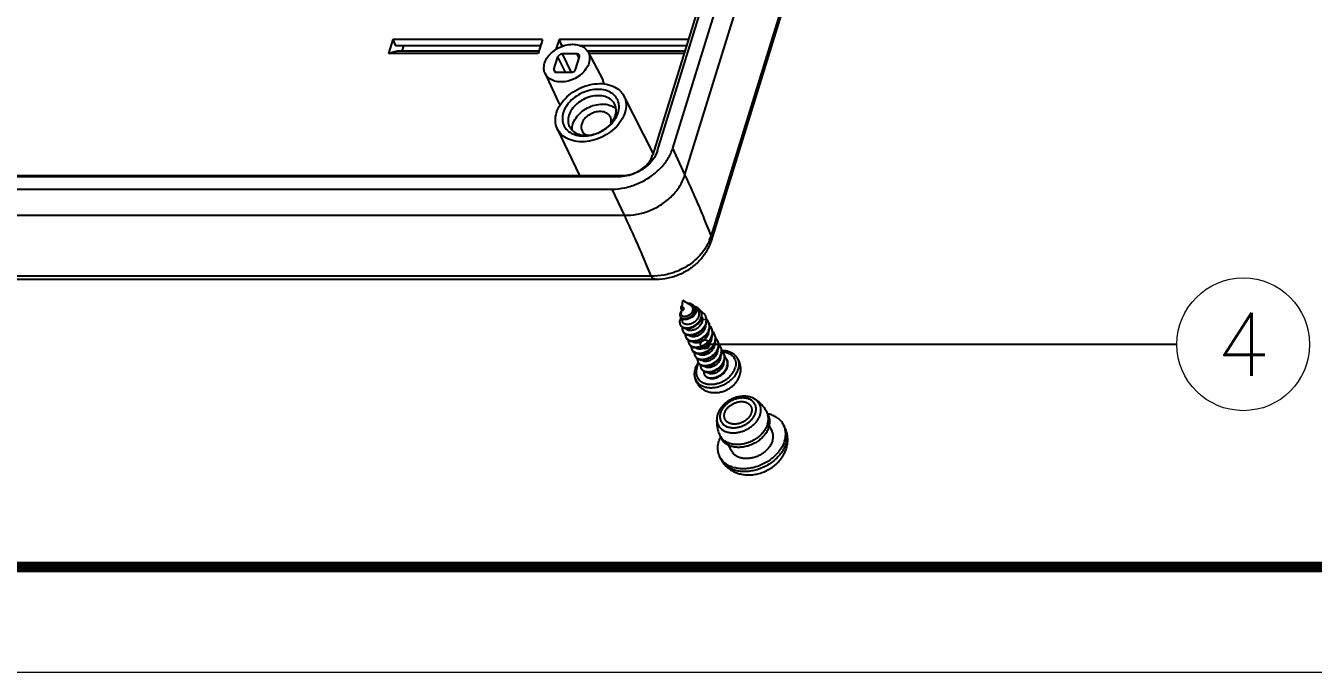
# Model space of a CAD drawing. Header units: inches. Extents: x 4741 to 5418, y 792 to 1263.
# Drawn here: x 4955.4 to 5098.1, y 792.3 to 863.9 of the extents above; entities that cross this region are included whole.
import ezdxf
from ezdxf.enums import TextEntityAlignment as Align

# ---------------------------------------------------------------- set-up
doc = ezdxf.new("R2010")
doc.units = ezdxf.units.IN
doc.header["$MEASUREMENT"] = 0
doc.layers.add('02___PRT_ALL_AXES', color=7, linetype='Continuous')
doc.layers.add('3_ALL_AXES', color=7, linetype='Continuous')
doc.layers.add('from', color=7, linetype='Continuous', lineweight=13)
doc.styles.add('TXT', font='txt.shx', dxfattribs={"bigfont": 'gbcbig.shx'})
doc.dimstyles.get("Standard").update_dxf_attribs({"dimtxt": 0.18, "dimasz": 0.18, "dimexe": 0.18, "dimexo": 0.0625, "dimgap": 0.09, "dimtad": 0, "dimzin": 0, "dimdsep": 46, "dimtxsty": 'Standard', "dimcen": 0.09, "dimadec": 0, "dimazin": 0, "dimtfac": 1, "dimtofl": 0, "dimtmove": 0, "dimatfit": 3, "dimfxl": 1, "dimtolj": 1, "dimtzin": 0, "dimarcsym": 0})

msp = doc.modelspace()

# ---------------------------------------------------------------- linework, layer by layer
at = {"color": 7, "linetype": 'Continuous'}
for p, q in [((5025.446, 850.045), (5057.909, 955.092)), ((5027.142, 850.316), (5059.437, 954.823)), ((5057.285, 954.286), (5024.937, 849.607)), ((5028.489, 847.412), (5060.658, 951.509)), ((5062.947, 942.188), (5031.382, 840.043)), ((5062.953, 942.782), (5031.388, 840.637)), ((4996.123, 862.353), (4995.639, 860.787)), ((4996.123, 862.353), (4996.401, 861.645)), ((5012.702, 862.353), (4996.123, 862.353)), ((5012.702, 862.353), (5012.218, 860.787)), ((5014.544, 862.353), (5014.199, 861.238)), ((5014.544, 862.353), (5014.822, 861.645)), ((5028.876, 862.353), (5014.544, 862.353)), ((4996.624, 861.078), (4995.639, 860.787)), ((5012.218, 860.787), (4995.639, 860.787)), ((5012.483, 861.645), (4996.401, 861.645)), ((5012.308, 861.078), (4996.624, 861.078)), ((4997.296, 861.645), (4997.121, 861.078)), ((5013.979, 859.03), (5014.415, 860.44)), ((5015.26, 858.717), (5014.415, 860.44)), ((5015.055, 861.645), (5014.822, 861.645)), ((5014.88, 860.753), (5015.885, 858.705)), ((5016.538, 860.753), (5014.88, 860.753)), ((5016.374, 859.03), (5016.809, 860.44)), ((5016.764, 860.293), (5016.538, 860.753)), ((5028.657, 861.645), (5016.91, 861.645)), ((5028.481, 861.078), (5017.65, 861.078)), ((5017.769, 860.939), (5019.372, 857.871)), ((5028.391, 860.787), (5017.848, 860.787)), ((5013.979, 859.03), (5014.116, 858.75)), ((5012.989, 858.594), (5014.435, 855.448)), ((5014.25, 858.717), (5015.908, 858.717)), ((5021.73, 856.081), (5024.964, 849.695)), ((5014.345, 852.457), (5016.811, 847.268)), ((5028.489, 847.412), (5027.142, 850.316)), ((5021.129, 847.148), (4846.985, 847.148)), ((4847.72, 847.268), (5021.463, 847.268)), ((4846.865, 845.777), (5020.402, 845.777)), ((5020.402, 845.777), (5021.752, 842.875)), ((4848.692, 842.875), (5021.752, 842.875)), ((5024.725, 836.15), (4853.961, 836.15)), ((5025.299, 835.762), (4854.535, 835.762)), ((5028.041, 832.549), (5028.076, 832.479)), ((5028.314, 832.662), (5028.228, 832.447)), ((5028.228, 832.447), (5028.263, 832.377)), ((5028.263, 832.377), (5028.329, 832.407)), ((5028.314, 832.662), (5028.329, 832.407)), ((5029.546, 832.665), (5029.521, 832.715)), ((5029.981, 832.234), (5030.259, 832.243)), ((5030.259, 832.243), (5030.253, 832.255)), ((5030.259, 832.243), (5030.293, 832.173)), ((5030.293, 832.173), (5030.288, 832.185)), ((5027.955, 830.795), (5027.99, 830.725)), ((5027.967, 831.672), (5028.001, 831.602)), ((5030.419, 831.387), (5030.871, 831.322)), ((5030.871, 831.322), (5030.905, 831.253)), ((5028.245, 830.063), (5028.279, 829.993)), ((5028.581, 829.379), (5028.615, 829.309)), ((5028.916, 828.695), (5028.951, 828.625)), ((5029.252, 828.011), (5029.286, 827.941)), ((5029.587, 827.328), (5029.622, 827.258)), ((5029.923, 826.644), (5029.957, 826.574)), ((5030.258, 825.96), (5030.293, 825.89))]:
    msp.add_line(p, q, dxfattribs=at)
for centre, radius, start, end in [((5019.671, 853.401), 1.732, 53.06861, 58.53377), ((5019.723, 853.469), 1.646, 45.06854, 53.05762), ((5017.906, 855.37), 3.387, 324.53233, 326.71079), ((5016.718, 853.613), 1.828, 220.05316, 226.17588), ((5017.089, 856.201), 4.561, 296.22697, 297.67412), ((5021.003, 852.174), 5.037, 301.76987, 303.95986), ((5026.805, 841.897), 4.754, 338.03002, 344.63102), ((5028.199, 832.636), 0.181, 232.37404, 235.60132), ((5029.275, 831.46), 1.332, 79.5145, 80.64379), ((5028.958, 832.464), 0.617, 23.8091, 26.1236), ((5028.952, 832.461), 0.623, 18.94975, 23.80576), ((5029.501, 831.886), 0.838, 20.84923, 25.24764), ((5029.489, 831.881), 0.85, 19.98372, 20.85838), ((5029.732, 831.076), 1.249, 63.34811, 63.66604), ((5029.734, 831.082), 1.243, 62.85343, 63.34826), ((5029.907, 831.3), 0.963, 21.50445, 26.12221), ((5028.48, 831.052), 0.584, 206.1392, 213.76562), ((5028.475, 831.049), 0.579, 213.77354, 215.09906), ((5030.182, 830.57), 1.04, 43.35018, 46.35575), ((5029.853, 831.212), 1.052, 2.20535, 6.2483), ((5030.245, 830.62), 0.959, 21.54471, 26.1567), ((5030.57, 829.931), 0.971, 21.54608, 26.1356), ((5028.804, 830.337), 0.622, 206.14155, 213.3045), ((5028.8, 830.334), 0.617, 213.30919, 215.15069), ((5029.128, 829.647), 0.61, 206.10146, 213.31859), ((5030.908, 829.249), 0.968, 21.53395, 26.1208), ((5031.248, 828.567), 0.963, 22.3743, 26.15746), ((5031.251, 828.568), 0.96, 21.55493, 22.37032), ((5029.476, 828.971), 0.624, 206.19191, 213.31472), ((5029.806, 828.283), 0.617, 206.10856, 212.99158), ((5029.801, 828.28), 0.611, 213.00356, 213.24522), ((5031.576, 827.879), 0.972, 21.54584, 26.13139), ((5031.914, 827.197), 0.969, 21.53466, 26.11898), ((5030.135, 827.596), 0.61, 206.11969, 213.3525), ((5030.483, 826.919), 0.624, 206.1912, 213.31429), ((5032.259, 826.517), 0.959, 21.54729, 26.15835), ((5030.815, 826.233), 0.62, 206.12532, 213.31391), ((5030.81, 826.23), 0.614, 213.32292, 214.13749)]:
    msp.add_arc(centre, radius, start, end, dxfattribs=at)
msp.add_ellipse((5022.168, 849.628), major_axis=(2.701, 1.309), ratio=0.7273722, start_param=-2.1584852, end_param=-0.5964344, dxfattribs=at)
for points, start_tangent, end_tangent in [([(5013.887, 861.042), (5014.473, 861.422), (5015.241, 861.717), (5016.029, 861.821), (5016.755, 861.722), (5017.346, 861.431), (5017.75, 860.974), (5017.768, 860.94)], (0.782, 0.6232784), (0.4624534, -0.8866436)), ([(5012.941, 859.735), (5013.265, 860.385), (5013.795, 860.967), (5013.887, 861.042)], (0.2952474, 0.9554208), (0.782, 0.6232784)), ([(5014.88, 860.753), (5014.682, 860.711), (5014.513, 860.597), (5014.415, 860.44)], (-1, 0), (-0.2952474, -0.9554208)), ([(5016.8, 860.616), (5016.709, 860.711), (5016.538, 860.753)], (-0.447137, 0.8944655), (-1, 0)), ([(5016.809, 860.44), (5016.808, 860.597), (5016.8, 860.616)], (0.2952474, 0.9554208), (-0.447137, 0.8944655)), ([(5017.768, 860.94), (5017.925, 860.388), (5017.847, 859.735)], (0.4624534, -0.8866436), (-0.2952474, -0.9554208)), ([(5012.989, 858.592), (5012.863, 859.082), (5012.941, 859.735)], (-0.4168686, 0.9089667), (0.2952474, 0.9554208)), ([(5017.847, 859.735), (5017.523, 859.085), (5016.993, 858.504), (5016.315, 858.048), (5015.547, 857.754), (5014.759, 857.649), (5014.033, 857.748), (5013.442, 858.039), (5013.038, 858.496), (5012.989, 858.592)], (-0.2952474, -0.9554208), (-0.4168686, 0.9089667)), ([(5013.979, 859.03), (5013.98, 858.873), (5013.988, 858.854)], (-0.2952474, -0.9554208), (0.447137, -0.8944655)), ([(5013.988, 858.854), (5014.079, 858.759)], (0.447137, -0.8944655), (0.8586866, -0.512501)), ([(5015.908, 858.717), (5016.106, 858.759), (5016.275, 858.873), (5016.374, 859.03)], (1, 0), (0.2952474, 0.9554208)), ([(5014.079, 858.759), (5014.25, 858.717)], (0.8586866, -0.512501), (1, 0)), ([(5014.261, 854.245), (5014.697, 855.156), (5015.403, 855.989), (5016.316, 856.677), (5017.368, 857.171), (5018.481, 857.432), (5019.558, 857.436), (5020.514, 857.182), (5021.27, 856.691), (5021.73, 856.08)], (0.2952474, 0.9554208), (0.4527692, -0.8916278)), ([(5019.516, 857.439), (5019.371, 857.871)], (-0.1692061, 0.9855807), (-0.4625786, 0.8865783)), ([(5021.191, 854.976), (5021.037, 855.644), (5020.646, 856.196), (5020.047, 856.592), (5019.283, 856.802), (5018.421, 856.805), (5017.528, 856.601), (5016.678, 856.208), (5015.935, 855.653), (5015.362, 854.979), (5015.01, 854.245)], (-0.0383122, 0.9992658), (-0.2952474, -0.9554208)), ([(5020.715, 855.167), (5020.687, 855.223), (5020.266, 855.708), (5019.643, 856.02), (5018.879, 856.127), (5018.049, 856.02), (5017.234, 855.708), (5016.514, 855.223), (5015.958, 854.612), (5015.623, 853.934)], (-0.4392651, 0.8983575), (-0.2952474, -0.9554208)), ([(5021.73, 856.08), (5021.768, 856), (5021.964, 855.159), (5021.837, 854.245)], (0.4527692, -0.8916278), (-0.2952474, -0.9554208)), ([(5014.436, 855.447), (5014.482, 855.355), (5014.658, 855.104)], (0.4169505, -0.9089292), (0.655523, -0.7551752)), ([(5016.08, 853.002), (5016.42, 853.685), (5016.978, 854.297), (5017.691, 854.775), (5018.498, 855.085), (5019.327, 855.195), (5020.09, 855.091), (5020.575, 854.878)], (0.2952474, 0.9554208), (0.8526409, -0.5224974)), ([(5020.864, 854.612), (5020.715, 855.167)], (-0.0741657, 0.9972459), (-0.4392651, 0.8983575)), ([(5020.854, 854.273), (5020.864, 854.612)], (0.1242082, 0.9922562), (-0.0741657, 0.9972459)), ([(5021.089, 854.245), (5021.191, 854.976)], (0.2952474, 0.9554208), (-0.0383122, 0.9992658)), ([(5014.345, 852.457), (5014.33, 852.49), (5014.134, 853.33), (5014.261, 854.245)], (-0.4297944, 0.9029268), (0.2952474, 0.9554208)), ([(5015.01, 854.245), (5014.908, 853.514), (5015.061, 852.845), (5015.319, 852.436)], (-0.2952474, -0.9554208), (0.6434283, -0.7655064)), ([(5015.623, 853.934), (5015.54, 853.256), (5015.688, 852.7)], (-0.2952474, -0.9554208), (0.4392651, -0.8983575)), ([(5020.229, 853.773), (5020.165, 853.884), (5019.836, 854.187), (5019.362, 854.351), (5018.804, 854.353), (5018.228, 854.192), (5017.706, 853.89), (5017.293, 853.475), (5017.047, 853.002)], (-0.439034, 0.8984705), (-0.2952474, -0.9554208)), ([(5019.89, 852.645), (5020.445, 853.256)], (0.7585074, 0.6516644), (0.5680347, 0.8230046)), ([(5020.163, 852.837), (5020.664, 853.405)], (0.7316499, 0.6816806), (0.5801692, 0.814496)), ([(5020.29, 853.07), (5020.319, 853.472), (5020.229, 853.773)], (0.2425889, 0.9701292), (-0.439034, 0.8984705)), ([(5020.445, 853.256), (5020.781, 853.934)], (0.5680347, 0.8230046), (0.2952474, 0.9554208)), ([(5021.837, 854.245), (5021.401, 853.334), (5020.696, 852.501), (5020.668, 852.475)], (-0.2952474, -0.9554208), (-0.7344247, -0.6786902)), ([(5020.737, 853.511), (5020.936, 853.859)], (0.5487896, 0.8359605), (0.437428, 0.8992534)), ([(5020.781, 853.934), (5020.854, 854.273)], (0.2952474, 0.9554208), (0.1242082, 0.9922562)), ([(5020.936, 853.859), (5021.089, 854.245)], (0.437428, 0.8992534), (0.2952474, 0.9554208)), ([(5020.668, 852.475), (5019.782, 851.813), (5018.73, 851.319), (5017.617, 851.057), (5016.541, 851.054), (5015.585, 851.308), (5014.828, 851.798), (5014.345, 852.457)], (-0.7344247, -0.6786902), (-0.4297944, 0.9029268)), ([(5015.453, 852.294), (5016.052, 851.897), (5016.815, 851.687), (5017.677, 851.685)], (0.7214354, -0.6924817), (0.9935359, 0.1135186)), ([(5015.688, 852.7), (5015.717, 852.645), (5016.137, 852.16), (5016.76, 851.848), (5017.524, 851.741)], (0.4392651, -0.8983575), (1, -0.0000004)), ([(5015.997, 852.326), (5016.08, 853.002)], (-0.0727642, 0.9973492), (0.2952474, 0.9554208)), ([(5017.047, 853.002), (5017, 852.531), (5017.089, 852.23)], (-0.2952474, -0.9554208), (0.439034, -0.8984705)), ([(5017.089, 852.23), (5017.153, 852.119), (5017.483, 851.817), (5017.645, 851.737)], (0.439034, -0.8984705), (0.9283014, -0.3718287)), ([(5017.524, 851.741), (5018.354, 851.848), (5019.169, 852.16), (5019.89, 852.645)], (1, -0.0000004), (0.7585074, 0.6516644)), ([(5017.677, 851.685), (5018.57, 851.888), (5019.104, 852.11)], (0.9935359, 0.1135186), (0.8970511, 0.4419268)), ([(5019.207, 852.162), (5019.42, 852.282), (5020.163, 852.837)], (0.8856041, 0.464441), (0.7316499, 0.6816806)), ([(5020.401, 845.777), (5021.832, 845.931), (5023.258, 846.383), (5024.584, 847.102), (5025.722, 848.041), (5026.595, 849.137), (5027.142, 850.317)], (0.9999999, -0.0003903), (0.2947767, 0.9555662)), ([(5025.099, 849.295), (5024.543, 848.596), (5023.816, 847.996)], (-0.5290736, -0.8485759), (-0.8294165, -0.5586307)), ([(5025.446, 850.045), (5025.099, 849.295)], (-0.2952474, -0.9554208), (-0.5290736, -0.8485759)), ([(5021.752, 842.874), (5023.196, 842.989), (5024.584, 843.396), (5025.897, 844.082), (5027.049, 845.022), (5027.937, 846.154), (5028.489, 847.412)], (0.9994783, -0.0322967), (0.2699198, 0.9628828)), ([(5023.654, 847.892), (5022.969, 847.536), (5022.058, 847.247)], (-0.8501583, -0.5265271), (-0.9780438, -0.2083993)), ([(5031.388, 840.637), (5030.526, 842.777), (5029.559, 845.037), (5028.489, 847.411)], (-0.3622572, 0.9320782), (-0.4190305, 0.9079721)), ([(5022.058, 847.247), (5021.145, 847.148)], (-0.9780438, -0.2083993), (-0.9999991, 0.0013376)), ([(5021.752, 842.875), (5022.838, 840.511), (5023.831, 838.268), (5024.725, 836.15)], (0.4239894, -0.9056672), (0.3803174, -0.924856)), ([(5031.388, 840.637), (5031.405, 840.134), (5031.382, 840.045)], (0.2482418, -0.9686981), (-0.2973089, -0.9547813)), ([(5031.213, 840.118), (5030.868, 839.418), (5030.02, 838.304), (5028.903, 837.368)], (-0.373302, -0.9277099), (-0.829307, -0.5587932)), ([(5031.383, 840.045), (5030.883, 838.91), (5030.082, 837.843), (5029.177, 837.047)], (-0.293077, -0.9560889), (-0.8082215, -0.5888786)), ([(5028.903, 837.368), (5027.59, 836.668), (5026.166, 836.252), (5024.724, 836.149)], (-0.8295752, -0.558395), (-0.9990938, 0.0425634)), ([(5025.298, 835.763), (5025.032, 835.842), (5024.725, 836.15)], (-0.999733, 0.0231064), (-0.5678832, 0.8231092)), ([(5029.177, 837.047), (5029.056, 836.961), (5027.871, 836.303), (5026.594, 835.897), (5025.298, 835.762)], (-0.8082215, -0.5888786), (-0.9999982, 0.0018982)), ([(5028.119, 832.303), (5028.051, 832.213), (5027.971, 832.067), (5027.931, 831.923), (5027.931, 831.788), (5027.967, 831.672)], (-0.652459, -0.757824), (0.4403079, -0.8978469)), ([(5028.007, 831.606), (5028.042, 831.567), (5028.147, 831.49), (5028.278, 831.441), (5028.428, 831.421), (5028.591, 831.431), (5028.76, 831.471), (5028.927, 831.538), (5029.087, 831.632), (5029.231, 831.746), (5029.356, 831.879), (5029.455, 832.024), (5029.526, 832.177), (5029.567, 832.332), (5029.575, 832.483), (5029.553, 832.627), (5029.541, 832.664)], (0.6110687, -0.7915776), (-0.3248044, 0.9457812)), ([(5028.201, 832.918), (5028.157, 832.879), (5028.09, 832.802), (5028.046, 832.725), (5028.026, 832.651), (5028.029, 832.585), (5028.041, 832.549)], (-0.778208, -0.6280066), (0.4395267, -0.8982295)), ([(5028.041, 832.549), (5028.053, 832.529), (5028.088, 832.492)], (0.4395267, -0.8982295), (0.791956, -0.6105781)), ([(5028.076, 832.479), (5028.087, 832.459), (5028.131, 832.416), (5028.137, 832.413)], (0.4395267, -0.8982295), (0.8448212, -0.5350488)), ([(5029.351, 832.44), (5029.327, 832.301), (5029.273, 832.162), (5029.19, 832.03), (5029.083, 831.911), (5028.957, 831.809), (5028.82, 831.73), (5028.676, 831.676), (5028.534, 831.648), (5028.4, 831.65), (5028.284, 831.679), (5028.189, 831.733), (5028.122, 831.811), (5028.086, 831.91), (5028.085, 832.012)], (-0.0611192, -0.9981305), (0.1289193, 0.9916551)), ([(5028.097, 832.486), (5028.156, 832.458), (5028.228, 832.447)], (0.8250783, -0.5650183), (0.9991221, -0.0418941)), ([(5028.137, 832.413), (5028.191, 832.389), (5028.263, 832.377)], (0.8448212, -0.5350488), (0.9991221, -0.0418941)), ([(5028.314, 832.662), (5028.261, 832.658), (5028.218, 832.671), (5028.19, 832.697), (5028.18, 832.735), (5028.181, 832.75)], (-0.9803611, -0.1972108), (0.1284872, 0.9917112)), ([(5030.027, 831.782), (5029.974, 831.603), (5029.885, 831.428), (5029.763, 831.263), (5029.615, 831.115), (5029.445, 830.99), (5029.262, 830.891), (5029.071, 830.821), (5028.882, 830.783), (5028.702, 830.778), (5028.539, 830.805), (5028.398, 830.863), (5028.288, 830.948), (5028.211, 831.057), (5028.196, 831.093)], (-0.1872009, -0.9823217), (-0.3513661, 0.9362381)), ([(5029.511, 832.735), (5029.5, 832.757), (5029.42, 832.872), (5029.317, 832.966), (5029.194, 833.039), (5029.057, 833.089), (5028.912, 833.116), (5028.783, 833.121)], (-0.4403331, 0.8978345), (-0.9996175, -0.0276571)), ([(5028.832, 831.413), (5028.962, 831.469), (5029.121, 831.562), (5029.266, 831.677), (5029.39, 831.809), (5029.489, 831.954), (5029.561, 832.107), (5029.601, 832.262), (5029.61, 832.413), (5029.587, 832.557), (5029.546, 832.665)], (0.9421242, 0.335264), (-0.4403331, 0.8978345)), ([(5028.952, 831.462), (5028.99, 831.472), (5029.155, 831.533), (5029.31, 831.618), (5029.448, 831.722), (5029.564, 831.843), (5029.654, 831.975), (5029.713, 832.113)], (0.9703533, 0.2416908), (0.2952474, 0.9554208)), ([(5029.083, 832.945), (5029.137, 832.909), (5029.232, 832.818), (5029.303, 832.707), (5029.343, 832.579), (5029.351, 832.44)], (0.8630536, -0.5051124), (-0.0611192, -0.9981305)), ([(5030.253, 832.255), (5030.15, 832.416), (5030.003, 832.56), (5029.823, 832.672), (5029.617, 832.748), (5029.518, 832.77)], (-0.4407326, 0.8976384), (-0.9832965, 0.1820111)), ([(5029.814, 832.467), (5029.891, 832.384), (5029.981, 832.234)], (0.7351926, -0.6778583), (0.404114, -0.9147086)), ([(5029.981, 832.234), (5030.027, 832.092), (5030.042, 831.94), (5030.027, 831.782)], (0.404114, -0.9147086), (-0.1872009, -0.9823217)), ([(5030.327, 831.695), (5030.342, 831.856), (5030.322, 832.057), (5030.289, 832.172)], (0.1661767, 0.986096), (-0.3417583, 0.9397879)), ([(5030.37, 831.69), (5030.376, 831.786), (5030.356, 831.987), (5030.293, 832.173)], (0.104838, 0.9944893), (-0.4266945, 0.9043958)), ([(5030.771, 831.723), (5030.753, 831.759), (5030.623, 831.944), (5030.45, 832.098), (5030.302, 832.188)], (-0.4403583, 0.8978221), (-0.8898402, 0.4562723)), ([(5028.043, 831.54), (5027.98, 831.423), (5027.913, 831.23), (5027.895, 831.043), (5027.925, 830.869), (5027.955, 830.795)], (-0.5277227, -0.8494167), (0.4406316, -0.897688)), ([(5027.967, 831.672), (5027.969, 831.667), (5028.007, 831.606)], (0.4403079, -0.8978469), (0.6110687, -0.7915776)), ([(5027.99, 830.725), (5028.036, 830.646), (5028.156, 830.519), (5028.314, 830.424), (5028.504, 830.363), (5028.531, 830.358)], (0.4406316, -0.897688), (0.9841498, -0.177339)), ([(5028.001, 831.602), (5028.003, 831.597), (5028.077, 831.497), (5028.098, 831.477)], (0.4403079, -0.8978469), (0.7586404, -0.6515095)), ([(5028.002, 830.716), (5028.122, 830.589), (5028.28, 830.493), (5028.469, 830.433), (5028.683, 830.41), (5028.913, 830.425), (5029.15, 830.48), (5029.385, 830.57), (5029.609, 830.695), (5029.815, 830.849), (5029.994, 831.027), (5030.141, 831.224), (5030.25, 831.432), (5030.318, 831.645), (5030.327, 831.695)], (0.5749981, -0.8181547), (0.1661767, 0.986096)), ([(5028.098, 831.477), (5028.181, 831.42), (5028.312, 831.371), (5028.462, 831.351), (5028.625, 831.361), (5028.794, 831.401), (5028.832, 831.413)], (0.7586404, -0.6515095), (0.9421242, 0.335264)), ([(5028.194, 830.495), (5028.181, 830.33), (5028.212, 830.144), (5028.245, 830.063)], (-0.1862486, -0.9825027), (0.44063, -0.8976888)), ([(5028.279, 829.993), (5028.329, 829.909), (5028.46, 829.772), (5028.633, 829.668), (5028.841, 829.603), (5029.078, 829.58), (5029.333, 829.599), (5029.597, 829.662), (5029.859, 829.767), (5030.11, 829.91), (5030.34, 830.088), (5030.539, 830.293), (5030.701, 830.521), (5030.819, 830.762), (5030.888, 831.008), (5030.905, 831.253)], (0.44063, -0.8976888), (-0.0385864, 0.9992553)), ([(5028.295, 829.979), (5028.425, 829.842), (5028.598, 829.738), (5028.807, 829.673), (5029.044, 829.65), (5029.299, 829.669), (5029.562, 829.732), (5029.825, 829.837), (5030.075, 829.98), (5030.305, 830.158), (5030.505, 830.363), (5030.667, 830.591), (5030.785, 830.832), (5030.854, 831.078), (5030.871, 831.322)], (0.5757393, -0.8176333), (-0.0385864, 0.9992553)), ([(5028.531, 830.358), (5028.718, 830.34), (5028.947, 830.356), (5029.184, 830.41), (5029.419, 830.5), (5029.644, 830.625), (5029.849, 830.779), (5030.029, 830.958), (5030.175, 831.154), (5030.284, 831.362), (5030.352, 831.575), (5030.37, 831.69)], (0.9841498, -0.177339), (0.104838, 0.9944893)), ([(5030.419, 831.387), (5030.409, 831.196), (5030.357, 831.003), (5030.267, 830.815), (5030.143, 830.638), (5029.989, 830.479), (5029.814, 830.343), (5029.623, 830.235), (5029.425, 830.158), (5029.229, 830.115), (5029.042, 830.105), (5028.872, 830.13), (5028.727, 830.186), (5028.613, 830.272), (5028.548, 830.356)], (0.0524564, -0.9986232), (-0.5061922, 0.8624207)), ([(5028.615, 829.309), (5028.628, 829.284), (5028.741, 829.136), (5028.899, 829.019), (5029.095, 828.939), (5029.322, 828.9), (5029.571, 828.903), (5029.833, 828.95), (5030.097, 829.039), (5030.353, 829.168), (5030.592, 829.334), (5030.804, 829.53), (5030.981, 829.75), (5031.116, 829.986), (5031.204, 830.232), (5031.24, 830.478), (5031.225, 830.716), (5031.156, 830.939), (5031.14, 830.973)], (0.4399735, -0.8980108), (-0.4407916, 0.8976095)), ([(5028.619, 829.312), (5028.707, 829.206), (5028.864, 829.089), (5029.061, 829.009), (5029.288, 828.97), (5029.537, 828.973), (5029.798, 829.02), (5030.063, 829.109), (5030.319, 829.238), (5030.558, 829.404), (5030.77, 829.599), (5030.947, 829.819), (5031.082, 830.056), (5031.169, 830.302), (5031.206, 830.548), (5031.19, 830.786), (5031.137, 830.972)], (0.5488535, -0.8359185), (-0.3673213, 0.9300941)), ([(5030.734, 830.46), (5030.668, 830.259), (5030.559, 830.062), (5030.415, 829.882), (5030.245, 829.728), (5030.051, 829.599), (5029.842, 829.502), (5029.632, 829.442), (5029.435, 829.421), (5029.251, 829.436), (5029.091, 829.488), (5028.964, 829.573), (5028.946, 829.59)], (-0.2142496, -0.9767789), (-0.6976168, 0.7164711)), ([(5028.951, 828.625), (5029.028, 828.504), (5029.17, 828.375), (5029.353, 828.281), (5029.569, 828.226), (5029.811, 828.213), (5030.069, 828.243), (5030.334, 828.317), (5030.594, 828.432), (5030.841, 828.584), (5031.064, 828.769), (5031.255, 828.981), (5031.406, 829.212), (5031.512, 829.455), (5031.568, 829.702), (5031.572, 829.944), (5031.523, 830.174), (5031.476, 830.289)], (0.441164, -0.8974265), (-0.4404917, 0.8977567)), ([(5028.955, 828.628), (5028.994, 828.574), (5029.136, 828.445), (5029.318, 828.351), (5029.535, 828.296), (5029.777, 828.283), (5030.035, 828.313), (5030.299, 828.387), (5030.56, 828.502), (5030.806, 828.654), (5031.029, 828.839), (5031.22, 829.051), (5031.372, 829.282), (5031.478, 829.525), (5031.534, 829.772), (5031.538, 830.014), (5031.489, 830.244), (5031.473, 830.288)], (0.549077, -0.8357718), (-0.3672325, 0.9301292)), ([(5030.363, 831.645), (5030.393, 831.554), (5030.419, 831.387)], (0.377016, -0.9262067), (0.0524564, -0.9986232)), ([(5030.756, 830.628), (5030.734, 830.46)], (-0.0355404, -0.9993682), (-0.2142496, -0.9767789)), ([(5030.871, 831.322), (5030.837, 831.55), (5030.803, 831.653)], (-0.0385864, 0.9992553), (-0.3666379, 0.9303637)), ([(5030.9, 831.327), (5030.871, 831.48), (5030.806, 831.654)], (-0.1089576, 0.9940464), (-0.4403583, 0.8978221)), ([(5031.106, 831.042), (5031.003, 831.208), (5030.938, 831.284)], (-0.4407916, 0.8976095), (-0.6863829, 0.7272403)), ([(5031.442, 830.359), (5031.389, 830.452), (5031.241, 830.633), (5031.231, 830.643)], (-0.4404917, 0.8977567), (-0.7276414, 0.6859577)), ([(5028.519, 829.735), (5028.518, 829.72), (5028.53, 829.528), (5028.581, 829.379)], (-0.0924777, -0.9957148), (0.4399735, -0.8980108)), ([(5028.854, 829.048), (5028.855, 828.915), (5028.899, 828.733), (5028.916, 828.695)], (-0.0882352, -0.9960997), (0.441164, -0.8974265)), ([(5031.07, 829.776), (5031.009, 829.587), (5030.909, 829.4), (5030.777, 829.227), (5030.62, 829.076), (5030.445, 828.95), (5030.253, 828.849), (5030.056, 828.779), (5029.864, 828.743), (5029.686, 828.739), (5029.522, 828.768), (5029.383, 828.828), (5029.283, 828.905)], (-0.2142496, -0.9767789), (-0.701373, 0.7127944)), ([(5029.286, 827.942), (5029.323, 827.877), (5029.447, 827.736), (5029.615, 827.628), (5029.82, 827.558), (5030.053, 827.529), (5030.307, 827.543), (5030.57, 827.601), (5030.833, 827.7), (5031.086, 827.839), (5031.319, 828.012), (5031.523, 828.215), (5031.69, 828.44), (5031.813, 828.679), (5031.889, 828.926), (5031.913, 829.171), (5031.883, 829.406), (5031.811, 829.605)], (0.4402241, -0.8978879), (-0.4403657, 0.8978185)), ([(5029.29, 827.945), (5029.413, 827.806), (5029.581, 827.698), (5029.786, 827.628), (5030.019, 827.599), (5030.272, 827.613), (5030.536, 827.671), (5030.799, 827.77), (5031.051, 827.909), (5031.284, 828.082), (5031.488, 828.285), (5031.655, 828.51), (5031.779, 828.749), (5031.854, 828.996), (5031.878, 829.241), (5031.849, 829.476), (5031.808, 829.604)], (0.5482229, -0.8363323), (-0.3671466, 0.9301631)), ([(5031.405, 829.093), (5031.344, 828.904), (5031.245, 828.717), (5031.113, 828.544), (5030.956, 828.393), (5030.781, 828.267), (5030.591, 828.166), (5030.394, 828.096), (5030.203, 828.059), (5030.022, 828.056), (5029.86, 828.084), (5029.72, 828.143), (5029.618, 828.222)], (-0.2142496, -0.9767789), (-0.6990325, 0.7150899)), ([(5029.622, 827.258), (5029.633, 827.235), (5029.745, 827.087), (5029.901, 826.97), (5030.096, 826.889), (5030.321, 826.849), (5030.568, 826.851), (5030.828, 826.896), (5031.091, 826.983), (5031.346, 827.109), (5031.585, 827.272), (5031.798, 827.465), (5031.977, 827.682), (5032.114, 827.917), (5032.205, 828.161), (5032.246, 828.406), (5032.235, 828.644), (5032.172, 828.867), (5032.147, 828.921)], (0.4400037, -0.897996), (-0.440793, 0.8976088)), ([(5029.626, 827.261), (5029.703, 827.165), (5029.857, 827.046), (5030.049, 826.963), (5030.274, 826.92), (5030.521, 826.92), (5030.781, 826.962), (5031.045, 827.048), (5031.302, 827.173), (5031.542, 827.335), (5031.757, 827.527), (5031.937, 827.745), (5032.076, 827.98), (5032.169, 828.224), (5032.211, 828.47), (5032.201, 828.709), (5032.144, 828.921)], (0.5491515, -0.8357228), (-0.3673984, 0.9300636)), ([(5031.091, 829.938), (5031.07, 829.776)], (-0.0422009, -0.9991091), (-0.2142496, -0.9767789)), ([(5031.426, 829.253), (5031.405, 829.093)], (-0.044205, -0.9990225), (-0.2142496, -0.9767789)), ([(5031.777, 829.675), (5031.768, 829.693), (5031.637, 829.885), (5031.577, 829.95)], (-0.4403657, 0.8978185), (-0.7182054, 0.6958312)), ([(5032.113, 828.991), (5032.026, 829.135), (5031.903, 829.274)], (-0.4407879, 0.8976113), (-0.7260684, 0.6876225)), ([(5029.19, 828.362), (5029.187, 828.304), (5029.212, 828.115), (5029.252, 828.011)], (-0.0861104, -0.9962856), (0.4402241, -0.8978879)), ([(5029.526, 827.685), (5029.534, 827.491), (5029.587, 827.328)], (-0.0941951, -0.9955538), (0.4401839, -0.8979076)), ([(5031.741, 828.409), (5031.68, 828.22), (5031.582, 828.035), (5031.45, 827.862), (5031.293, 827.711), (5031.118, 827.584), (5030.929, 827.483), (5030.733, 827.413), (5030.541, 827.376), (5030.36, 827.372), (5030.197, 827.4), (5030.057, 827.458), (5029.951, 827.541)], (-0.2142496, -0.9767789), (-0.6928658, 0.7210666)), ([(5029.957, 826.574), (5030.054, 826.431), (5030.201, 826.307), (5030.388, 826.219), (5030.608, 826.17), (5030.851, 826.163), (5031.109, 826.199), (5031.372, 826.278), (5031.63, 826.396), (5031.873, 826.552), (5032.092, 826.739), (5032.278, 826.952), (5032.425, 827.184), (5032.526, 827.427), (5032.577, 827.672), (5032.577, 827.912), (5032.524, 828.139), (5032.483, 828.237)], (0.4408702, -0.8975709), (-0.4405924, 0.8977073)), ([(5029.961, 826.577), (5030, 826.524), (5030.141, 826.395), (5030.323, 826.3), (5030.538, 826.245), (5030.78, 826.231), (5031.037, 826.261), (5031.301, 826.334), (5031.561, 826.447), (5031.807, 826.598), (5032.03, 826.782), (5032.222, 826.993), (5032.374, 827.223), (5032.482, 827.466), (5032.539, 827.712), (5032.545, 827.954), (5032.499, 828.184), (5032.48, 828.236)], (0.5490757, -0.8357726), (-0.3672411, 0.9301258)), ([(5032.076, 827.725), (5032.016, 827.537), (5031.919, 827.354), (5031.788, 827.182), (5031.632, 827.029), (5031.457, 826.902), (5031.268, 826.801), (5031.073, 826.73), (5030.881, 826.693), (5030.699, 826.688), (5030.534, 826.715), (5030.395, 826.773), (5030.29, 826.854)], (-0.2142496, -0.9767789), (-0.7010688, 0.7130936)), ([(5030.293, 825.89), (5030.365, 825.777), (5030.503, 825.646), (5030.683, 825.55), (5030.896, 825.493), (5031.135, 825.477), (5031.391, 825.504), (5031.654, 825.574), (5031.914, 825.685), (5032.161, 825.833), (5032.385, 826.015), (5032.579, 826.223), (5032.734, 826.451), (5032.845, 826.692), (5032.906, 826.938), (5032.917, 827.18), (5032.875, 827.41), (5032.818, 827.554)], (0.4411224, -0.897447), (-0.4403386, 0.8978318)), ([(5030.302, 825.885), (5030.429, 825.747), (5030.599, 825.641), (5030.806, 825.573), (5031.04, 825.547), (5031.293, 825.564), (5031.556, 825.624), (5031.818, 825.725), (5032.07, 825.865), (5032.301, 826.04), (5032.503, 826.243), (5032.668, 826.468), (5032.79, 826.708), (5032.863, 826.954), (5032.885, 827.198), (5032.854, 827.432), (5032.815, 827.553)], (0.5611833, -0.8276916), (-0.3671491, 0.9301621)), ([(5031.762, 828.578), (5031.741, 828.409)], (-0.0337598, -0.99943), (-0.2142496, -0.9767789)), ([(5032.097, 827.882), (5032.076, 827.725)], (-0.048143, -0.9988405), (-0.2142496, -0.9767789)), ([(5032.448, 828.307), (5032.401, 828.393), (5032.255, 828.575), (5032.239, 828.59)], (-0.4404377, 0.8977832), (-0.7260625, 0.6876288)), ([(5032.784, 827.624), (5032.771, 827.648), (5032.64, 827.839), (5032.581, 827.9)], (-0.4403287, 0.8978367), (-0.7200046, 0.6939693)), ([(5029.861, 826.996), (5029.861, 826.864), (5029.906, 826.683), (5029.923, 826.644)], (-0.0877044, -0.9961465), (0.4411583, -0.8974293)), ([(5030.196, 826.308), (5030.194, 826.238), (5030.222, 826.052), (5030.258, 825.96)], (-0.0814256, -0.9966794), (0.4404362, -0.8977839)), ([(5032.412, 827.041), (5032.351, 826.853), (5032.255, 826.671), (5032.126, 826.5), (5031.971, 826.348), (5031.795, 826.22), (5031.606, 826.118), (5031.413, 826.048), (5031.221, 826.009), (5031.039, 826.004), (5030.872, 826.031), (5030.732, 826.089), (5030.626, 826.169)], (-0.2142496, -0.9767789), (-0.7031117, 0.7110794)), ([(5030.721, 825.102), (5030.879, 824.985), (5031.075, 824.906), (5031.302, 824.867), (5031.551, 824.87), (5031.812, 824.917), (5032.075, 825.006), (5032.331, 825.135), (5032.569, 825.3), (5032.781, 825.495), (5032.958, 825.714), (5033.093, 825.95), (5033.182, 826.195), (5033.219, 826.441), (5033.204, 826.679), (5033.151, 826.869)], (0.7163832, -0.697707), (-0.3673382, 0.9300874)), ([(5032.747, 826.358), (5032.687, 826.169), (5032.591, 825.987), (5032.463, 825.818), (5032.309, 825.667), (5032.135, 825.538), (5031.945, 825.436), (5031.751, 825.365), (5031.561, 825.326), (5031.379, 825.32), (5031.212, 825.346), (5031.069, 825.404), (5030.959, 825.488), (5030.958, 825.489)], (-0.2142496, -0.9767789), (-0.6950006, 0.7190092)), ([(5031.42, 824.793), (5031.673, 824.812), (5031.935, 824.873), (5032.197, 824.975), (5032.447, 825.116), (5032.677, 825.291), (5032.877, 825.494), (5033.041, 825.719), (5033.161, 825.958), (5033.233, 826.204), (5033.255, 826.447), (5033.223, 826.68), (5033.154, 826.87)], (0.9999143, -0.0130896), (-0.440325, 0.8978385)), ([(5032.433, 827.192), (5032.412, 827.041)], (-0.0547067, -0.9985025), (-0.2142496, -0.9767789)), ([(5032.769, 826.519), (5032.747, 826.358)], (-0.0423903, -0.9991011), (-0.2142496, -0.9767789)), ([(5033.119, 826.94), (5033.02, 827.101), (5032.915, 827.218)], (-0.4407993, 0.8976057), (-0.7216899, 0.6922165)), ([(5030.721, 825.102), (5030.651, 825.289), (5030.632, 825.488), (5030.638, 825.572)], (-0.4705754, 0.8823598), (0.1248534, 0.9921752)), ([(5030.721, 825.102), (5030.766, 825.058), (5030.814, 825.018), (5030.866, 824.98), (5030.925, 824.943), (5030.995, 824.906), (5031.077, 824.871), (5031.175, 824.839), (5031.288, 824.812), (5031.42, 824.793)], (0.6902349, -0.7235853), (0.9956025, -0.0936789)), ([(5036.213, 822.524), (5036.065, 822.604), (5035.906, 822.674), (5035.738, 822.731), (5035.561, 822.776), (5035.376, 822.807), (5035.187, 822.825), (5034.993, 822.829), (5034.796, 822.819), (5034.598, 822.796), (5034.401, 822.761), (5034.204, 822.712), (5034.01, 822.65), (5033.819, 822.578), (5033.633, 822.493), (5033.452, 822.398), (5033.278, 822.292), (5033.111, 822.177), (5032.953, 822.052), (5032.804, 821.919), (5032.666, 821.778), (5032.539, 821.631), (5032.425, 821.477), (5032.323, 821.319), (5032.235, 821.158), (5032.161, 820.993), (5032.102, 820.825)], (-0.8565333, 0.5160918), (-0.2952474, -0.9554208)), ([(5036.311, 820.989), (5036.347, 821.129), (5036.369, 821.268), (5036.377, 821.405), (5036.37, 821.539), (5036.348, 821.669), (5036.313, 821.794), (5036.263, 821.913), (5036.2, 822.026), (5036.124, 822.131), (5036.035, 822.228), (5035.934, 822.316), (5035.822, 822.395), (5035.699, 822.463), (5035.566, 822.521), (5035.425, 822.568), (5035.277, 822.603), (5035.122, 822.627), (5034.961, 822.638), (5034.796, 822.638), (5034.628, 822.627), (5034.459, 822.603), (5034.288, 822.568), (5034.118, 822.521), (5033.95, 822.463), (5033.785, 822.395), (5033.625, 822.316), (5033.469, 822.228), (5033.32, 822.131), (5033.179, 822.026), (5033.046, 821.913), (5032.923, 821.794), (5032.81, 821.669), (5032.708, 821.539), (5032.618, 821.405), (5032.541, 821.268), (5032.477, 821.129), (5032.427, 820.989)], (0.2952474, 0.9554208), (-0.2952474, -0.9554208)), ([(5032.895, 820.989), (5032.936, 821.101), (5032.988, 821.212), (5033.051, 821.322), (5033.125, 821.429), (5033.209, 821.532), (5033.302, 821.631), (5033.404, 821.725), (5033.514, 821.813), (5033.63, 821.894), (5033.753, 821.969), (5033.88, 822.035), (5034.012, 822.092), (5034.146, 822.141), (5034.282, 822.181), (5034.419, 822.211), (5034.555, 822.231), (5034.69, 822.241), (5034.822, 822.241), (5034.951, 822.231), (5035.074, 822.211), (5035.193, 822.181), (5035.304, 822.141), (5035.408, 822.092), (5035.504, 822.035), (5035.591, 821.969), (5035.667, 821.894), (5035.734, 821.813), (5035.789, 821.725), (5035.805, 821.694)], (0.2952474, 0.9554208), (0.4405305, -0.8977376)), ([(5036.833, 820.794), (5036.875, 820.956), (5036.902, 821.118), (5036.913, 821.276), (5036.908, 821.432), (5036.887, 821.584), (5036.851, 821.731), (5036.799, 821.871), (5036.732, 822.005), (5036.65, 822.13), (5036.554, 822.247), (5036.444, 822.355), (5036.322, 822.452), (5036.213, 822.524)], (0.2952474, 0.9554208), (-0.8565291, 0.5160987)), ([(5032.026, 820.469), (5032.015, 820.312), (5032.02, 820.156), (5032.041, 820.005), (5032.078, 819.858), (5032.13, 819.718), (5032.197, 819.584), (5032.279, 819.459), (5032.375, 819.342), (5032.484, 819.234), (5032.606, 819.137), (5032.741, 819.05), (5032.886, 818.974), (5033.042, 818.911), (5033.207, 818.86), (5033.381, 818.821), (5033.561, 818.795), (5033.747, 818.782), (5033.938, 818.782), (5034.132, 818.795), (5034.328, 818.821), (5034.525, 818.86), (5034.722, 818.911), (5034.917, 818.974), (5035.109, 819.05), (5035.297, 819.137), (5035.48, 819.234), (5035.656, 819.342), (5035.824, 819.459), (5035.984, 819.584), (5036.133, 819.718), (5036.272, 819.858), (5036.399, 820.005), (5036.514, 820.156), (5036.615, 820.312), (5036.702, 820.471), (5036.775, 820.632), (5036.833, 820.794)], (-0.1158389, -0.993268), (0.2952474, 0.9554208)), ([(5032.102, 820.825), (5032.069, 820.706), (5032.044, 820.587), (5032.026, 820.469)], (-0.2952474, -0.9554208), (-0.1158475, -0.993267)), ([(5032.427, 820.989), (5032.391, 820.849), (5032.369, 820.71), (5032.361, 820.573), (5032.368, 820.439), (5032.389, 820.309), (5032.425, 820.183), (5032.474, 820.064), (5032.538, 819.951), (5032.614, 819.846), (5032.703, 819.749), (5032.804, 819.661), (5032.916, 819.583), (5033.039, 819.514), (5033.171, 819.456), (5033.312, 819.41), (5033.461, 819.374), (5033.616, 819.351), (5033.777, 819.339), (5033.941, 819.339), (5034.109, 819.351), (5034.279, 819.374), (5034.45, 819.41), (5034.619, 819.456), (5034.787, 819.514), (5034.953, 819.583), (5035.113, 819.661), (5035.269, 819.749), (5035.418, 819.846), (5035.559, 819.951), (5035.692, 820.064), (5035.815, 820.183), (5035.928, 820.309), (5036.03, 820.439), (5036.119, 820.573), (5036.197, 820.71), (5036.26, 820.849), (5036.311, 820.989)], (-0.2952474, -0.9554208), (0.2952474, 0.9554208)), ([(5032.933, 820.284), (5032.905, 820.346), (5032.873, 820.445), (5032.853, 820.548), (5032.845, 820.655), (5032.85, 820.765), (5032.866, 820.876), (5032.895, 820.989)], (-0.4405038, 0.8977508), (0.2952474, 0.9554208)), ([(5035.843, 820.989), (5035.802, 820.876), (5035.75, 820.765), (5035.687, 820.655), (5035.613, 820.548), (5035.529, 820.445), (5035.435, 820.346), (5035.334, 820.252), (5035.224, 820.164), (5035.107, 820.083), (5034.985, 820.009), (5034.858, 819.943), (5034.726, 819.885), (5034.592, 819.836), (5034.456, 819.797), (5034.319, 819.767), (5034.183, 819.747), (5034.048, 819.737), (5033.916, 819.737), (5033.787, 819.747), (5033.663, 819.767), (5033.545, 819.797), (5033.434, 819.836), (5033.33, 819.885), (5033.234, 819.943), (5033.147, 820.009), (5033.071, 820.083), (5033.004, 820.164), (5032.949, 820.252), (5032.933, 820.284)], (-0.2952474, -0.9554208), (-0.4405038, 0.8977508)), ([(5035.805, 821.694), (5035.833, 821.631), (5035.865, 821.532), (5035.885, 821.429), (5035.893, 821.322), (5035.888, 821.212), (5035.871, 821.101), (5035.843, 820.989)], (0.4405305, -0.8977376), (-0.2952474, -0.9554208))]:
    msp.add_spline(points, degree=3, dxfattribs=dict(at, start_tangent=start_tangent, end_tangent=end_tangent))
at = {"layer": '02___PRT_ALL_AXES', "color": 7, "linetype": 'Continuous'}
for p, q in [((5037.735, 820.712), (5037.582, 821.023)), ((5038.138, 818.982), (5037.836, 819.599)), ((5039.607, 819.259), (5039.462, 819.574)), ((5032.528, 818.157), (5032.376, 818.468)), ((5032.532, 815.787), (5032.372, 816.094)), ((5033.65, 816.779), (5033.352, 817.387))]:
    msp.add_line(p, q, dxfattribs=at)
for centre, radius, start, end in [((5037.731, 818.397), 2.065, 23.89724, 24.69387), ((5034.352, 816.738), 2.054, 207.56827, 209.60317)]:
    msp.add_arc(centre, radius, start, end, dxfattribs=at)
for points, start_tangent, end_tangent in [([(5037.582, 821.023), (5037.461, 821.251), (5037.323, 821.47), (5037.17, 821.678), (5037.002, 821.876), (5036.821, 822.06), (5036.628, 822.23), (5036.425, 822.385), (5036.213, 822.524)], (-0.4405427, 0.8977317), (-0.8565333, 0.5160918)), ([(5032.026, 820.469), (5032.006, 820.217), (5032.004, 819.966), (5032.02, 819.712), (5032.055, 819.458), (5032.107, 819.205), (5032.179, 818.954), (5032.268, 818.708), (5032.376, 818.468)], (-0.1158475, -0.993267), (0.4405427, -0.8977317)), ([(5037.65, 819.745), (5037.734, 820.163), (5037.723, 820.566), (5037.62, 820.941), (5037.582, 821.023)], (0.2952474, 0.9554208), (-0.4408775, 0.8975673)), ([(5039.462, 819.574), (5039.352, 819.781), (5039.062, 820.157), (5038.685, 820.471), (5038.231, 820.714), (5037.714, 820.88), (5037.649, 820.894)], (-0.417771, 0.9085523), (-0.9785661, 0.205933)), ([(5037.803, 819.435), (5037.886, 819.852), (5037.876, 820.255), (5037.772, 820.63), (5037.735, 820.712)], (0.2952474, 0.9554208), (-0.4407524, 0.8976287)), ([(5037.65, 819.745), (5037.476, 819.328), (5037.216, 818.925), (5036.88, 818.55), (5036.48, 818.215), (5036.028, 817.933), (5035.541, 817.712), (5035.035, 817.56), (5034.526, 817.483), (5034.034, 817.483), (5033.573, 817.56), (5033.16, 817.712), (5032.809, 817.933), (5032.532, 818.215), (5032.376, 818.468)], (-0.2952474, -0.9554208), (-0.4408775, 0.8975673)), ([(5037.803, 819.435), (5037.628, 819.017), (5037.369, 818.614), (5037.033, 818.239), (5036.633, 817.904), (5036.181, 817.622), (5035.694, 817.401), (5035.187, 817.25), (5034.679, 817.173), (5034.186, 817.173), (5033.725, 817.25), (5033.313, 817.401), (5032.962, 817.622), (5032.685, 817.904), (5032.528, 818.157)], (-0.2952474, -0.9554208), (-0.4407524, 0.8976287)), ([(5038.197, 817.881), (5038.269, 818.24), (5038.26, 818.588), (5038.17, 818.912), (5038.139, 818.982)], (0.2952474, 0.9554208), (-0.4407524, 0.8976287)), ([(5039.532, 817.881), (5039.64, 818.39), (5039.646, 818.885), (5039.549, 819.353), (5039.462, 819.574)], (0.2952474, 0.9554208), (-0.417771, 0.9085523)), ([(5039.728, 817.066), (5039.791, 817.297), (5039.838, 817.535), (5039.866, 817.772), (5039.877, 818.006), (5039.87, 818.238), (5039.845, 818.465), (5039.804, 818.687), (5039.745, 818.903), (5039.671, 819.113), (5039.607, 819.259)], (0.2952449, 0.9554216), (-0.4239541, 0.9056837)), ([(5039.677, 817.57), (5039.784, 818.078), (5039.79, 818.572), (5039.693, 819.039), (5039.619, 819.233)], (0.2952474, 0.9554208), (-0.405098, 0.9142733)), ([(5032.372, 816.094), (5032.239, 816.408), (5032.143, 816.876), (5032.148, 817.371), (5032.256, 817.881)], (-0.4628979, 0.8864116), (0.2952474, 0.9554208)), ([(5032.437, 818.337), (5032.256, 817.881)], (-0.4358874, -0.9000012), (-0.2952474, -0.9554208)), ([(5039.532, 817.881), (5039.325, 817.371), (5039.025, 816.876), (5038.639, 816.408), (5038.178, 815.98), (5037.655, 815.604), (5037.084, 815.29), (5036.48, 815.047), (5035.86, 814.881), (5035.242, 814.797), (5034.641, 814.797), (5034.074, 814.881), (5033.557, 815.047), (5033.104, 815.29), (5032.727, 815.604), (5032.436, 815.98), (5032.372, 816.094)], (-0.2952474, -0.9554208), (-0.4628979, 0.8864116)), ([(5039.677, 817.57), (5039.47, 817.062), (5039.17, 816.567), (5038.785, 816.1), (5038.325, 815.674), (5037.803, 815.298), (5037.233, 814.985), (5036.631, 814.743), (5036.013, 814.577), (5035.396, 814.493), (5034.796, 814.493), (5034.231, 814.577), (5033.715, 814.743), (5033.262, 814.985), (5032.886, 815.298), (5032.596, 815.674), (5032.567, 815.723)], (-0.2952474, -0.9554208), (-0.4940008, 0.8694615)), ([(5038.197, 817.881), (5038.046, 817.521), (5037.823, 817.173), (5037.533, 816.85), (5037.188, 816.561), (5036.799, 816.318), (5036.379, 816.128), (5035.942, 815.997), (5035.504, 815.931), (5035.079, 815.931), (5034.682, 815.997), (5034.326, 816.128), (5034.024, 816.318), (5033.785, 816.561), (5033.65, 816.779)], (-0.2952474, -0.9554208), (-0.4407524, 0.8976287)), ([(5032.532, 815.787), (5032.611, 815.643), (5032.735, 815.451), (5032.875, 815.269), (5033.03, 815.097), (5033.199, 814.937), (5033.384, 814.788), (5033.582, 814.652), (5033.793, 814.53), (5034.017, 814.421), (5034.253, 814.328), (5034.499, 814.25), (5034.756, 814.19), (5035.022, 814.146), (5035.295, 814.121), (5035.574, 814.114), (5035.858, 814.126), (5036.144, 814.157), (5036.431, 814.208), (5036.717, 814.278), (5037.001, 814.367), (5037.279, 814.474), (5037.551, 814.6), (5037.814, 814.742), (5038.066, 814.901), (5038.306, 815.075), (5038.533, 815.262), (5038.744, 815.462), (5038.939, 815.672), (5039.117, 815.891), (5039.278, 816.118), (5039.419, 816.351), (5039.542, 816.589), (5039.646, 816.83), (5039.728, 817.066)], (0.4569824, -0.8894758), (0.2952497, 0.9554201))]:
    msp.add_spline(points, degree=3, dxfattribs=dict(at, start_tangent=start_tangent, end_tangent=end_tangent))
at = {"layer": '3_ALL_AXES', "color": 7, "linetype": 'Continuous'}
for p, q in [((5028.181, 832.749), (5028.268, 833.421)), ((5029.082, 832.945), (5028.268, 833.421)), ((5028.085, 832.012), (5028.137, 832.413))]:
    msp.add_line(p, q, dxfattribs=at)
for centre, radius, start, end in [((5028.599, 831.169), 1.777, 57.67322, 57.8313), ((5029.231, 832.243), 0.531, 53.24588, 53.63277), ((5029.239, 832.255), 0.516, 49.36457, 53.26167), ((5030.048, 831.79), 1.979, 189.06543, 200.62475)]:
    msp.add_arc(centre, radius, start, end, dxfattribs=at)
for points, start_tangent, end_tangent in [([(5029.814, 832.467), (5029.718, 832.55), (5029.549, 832.671)], (-0.7352298, 0.6778179), (-0.8450121, 0.5347472)), ([(5029.576, 832.647), (5029.669, 832.538), (5029.725, 832.409), (5029.74, 832.265), (5029.713, 832.113)], (0.758687, -0.6514553), (-0.2952474, -0.9554208)), ([(5034.087, 827.311), (5033.837, 827.523), (5033.536, 827.691), (5033.192, 827.809), (5032.816, 827.872), (5032.6, 827.882)], (-0.6945414, 0.7194528), (-0.9999701, 0.0077382)), ([(5032.7, 827.759), (5032.847, 827.741), (5033.18, 827.66), (5033.475, 827.526), (5033.722, 827.346), (5033.915, 827.123), (5034.048, 826.865), (5034.116, 826.58), (5034.118, 826.275), (5034.053, 825.962)], (0.996036, -0.0889516), (-0.2952474, -0.9554208)), ([(5029.965, 826.561), (5029.944, 826.531), (5029.746, 826.204), (5029.609, 825.864)], (-0.5894459, -0.8078078), (-0.2952474, -0.9554208)), ([(5029.804, 825.962), (5029.933, 826.275), (5030.036, 826.453)], (0.2952474, 0.9554208), (0.5398995, 0.8417295)), ([(5034.087, 827.311), (5034.24, 827.124), (5034.389, 826.833), (5034.466, 826.511), (5034.468, 826.168), (5034.395, 825.815)], (0.6943912, -0.7195977), (-0.2952474, -0.9554208)), ([(5034.576, 825.174), (5034.653, 825.51), (5034.678, 825.841), (5034.654, 826.166), (5034.581, 826.481), (5034.461, 826.78), (5034.296, 827.059), (5034.087, 827.311)], (0.2952474, 0.9554208), (-0.6945414, 0.7194528)), ([(5029.609, 825.864), (5029.546, 825.596), (5029.523, 825.334), (5029.54, 825.08)], (-0.2952474, -0.9554208), (0.1441204, -0.9895602)), ([(5029.54, 825.08), (5029.612, 824.796), (5029.762, 824.505), (5029.979, 824.254), (5030.258, 824.051), (5030.59, 823.901), (5030.965, 823.809), (5031.371, 823.778), (5031.797, 823.809), (5032.228, 823.901), (5032.653, 824.051), (5033.058, 824.254), (5033.431, 824.505), (5033.76, 824.796), (5034.036, 825.118), (5034.25, 825.461), (5034.395, 825.815)], (0.1444003, -0.9895194), (0.2952474, 0.9554208)), ([(5029.54, 825.08), (5029.629, 824.708), (5029.785, 824.357), (5030.006, 824.037), (5030.287, 823.757), (5030.614, 823.533), (5031.013, 823.357), (5031.433, 823.257), (5031.895, 823.229), (5032.349, 823.278), (5032.797, 823.4), (5033.215, 823.584), (5033.598, 823.827), (5033.929, 824.115), (5034.211, 824.448), (5034.423, 824.795), (5034.576, 825.174)], (0.1441204, -0.9895602), (0.2952474, 0.9554208)), ([(5029.804, 825.962), (5029.739, 825.648), (5029.741, 825.343), (5029.809, 825.058), (5029.942, 824.8), (5030.135, 824.577), (5030.383, 824.397), (5030.677, 824.263), (5031.01, 824.182), (5031.37, 824.155), (5031.748, 824.182), (5032.131, 824.263), (5032.507, 824.397), (5032.867, 824.577), (5033.197, 824.8), (5033.489, 825.058), (5033.734, 825.343), (5033.924, 825.648), (5034.053, 825.962)], (-0.2952474, -0.9554208), (0.2952474, 0.9554208))]:
    msp.add_spline(points, degree=3, dxfattribs=dict(at, start_tangent=start_tangent, end_tangent=end_tangent))
at = {"layer": 'from'}
msp.add_lwpolyline([(4740.855, 792.254), (5417.618, 792.254), (5417.618, 1262.543), (4740.855, 1262.543)], close=True, dxfattribs=at)
at = {"layer": 'from', "const_width": 1.166}
msp.add_lwpolyline([(4752.518, 803.917), (4752.518, 1250.88), (5405.954, 1250.88), (5405.954, 803.917), (4752.518, 803.917)], dxfattribs=at)
at = {"layer": 'from', "color": 4}
msp.add_circle((5090.357, 828.582), 7.35, dxfattribs=at)

# ---------------------------------------------------------------- texts
at = {"layer": 'from', "color": 6, "style": 'TXT'}
msp.add_text('4', height=7, dxfattribs=at).set_placement((5090.357, 828.582), align=Align.MIDDLE)

# ---------------------------------------------------------------- leaders
at = {"layer": 'from', "color": 4}
msp.add_leader([(5030.7, 828.582), (5083.007, 828.582)], dimstyle='Standard', override={"dimasz": 2, "dimldrblk": 'Small'}, dxfattribs=at)

doc.saveas('drawing.dxf')
